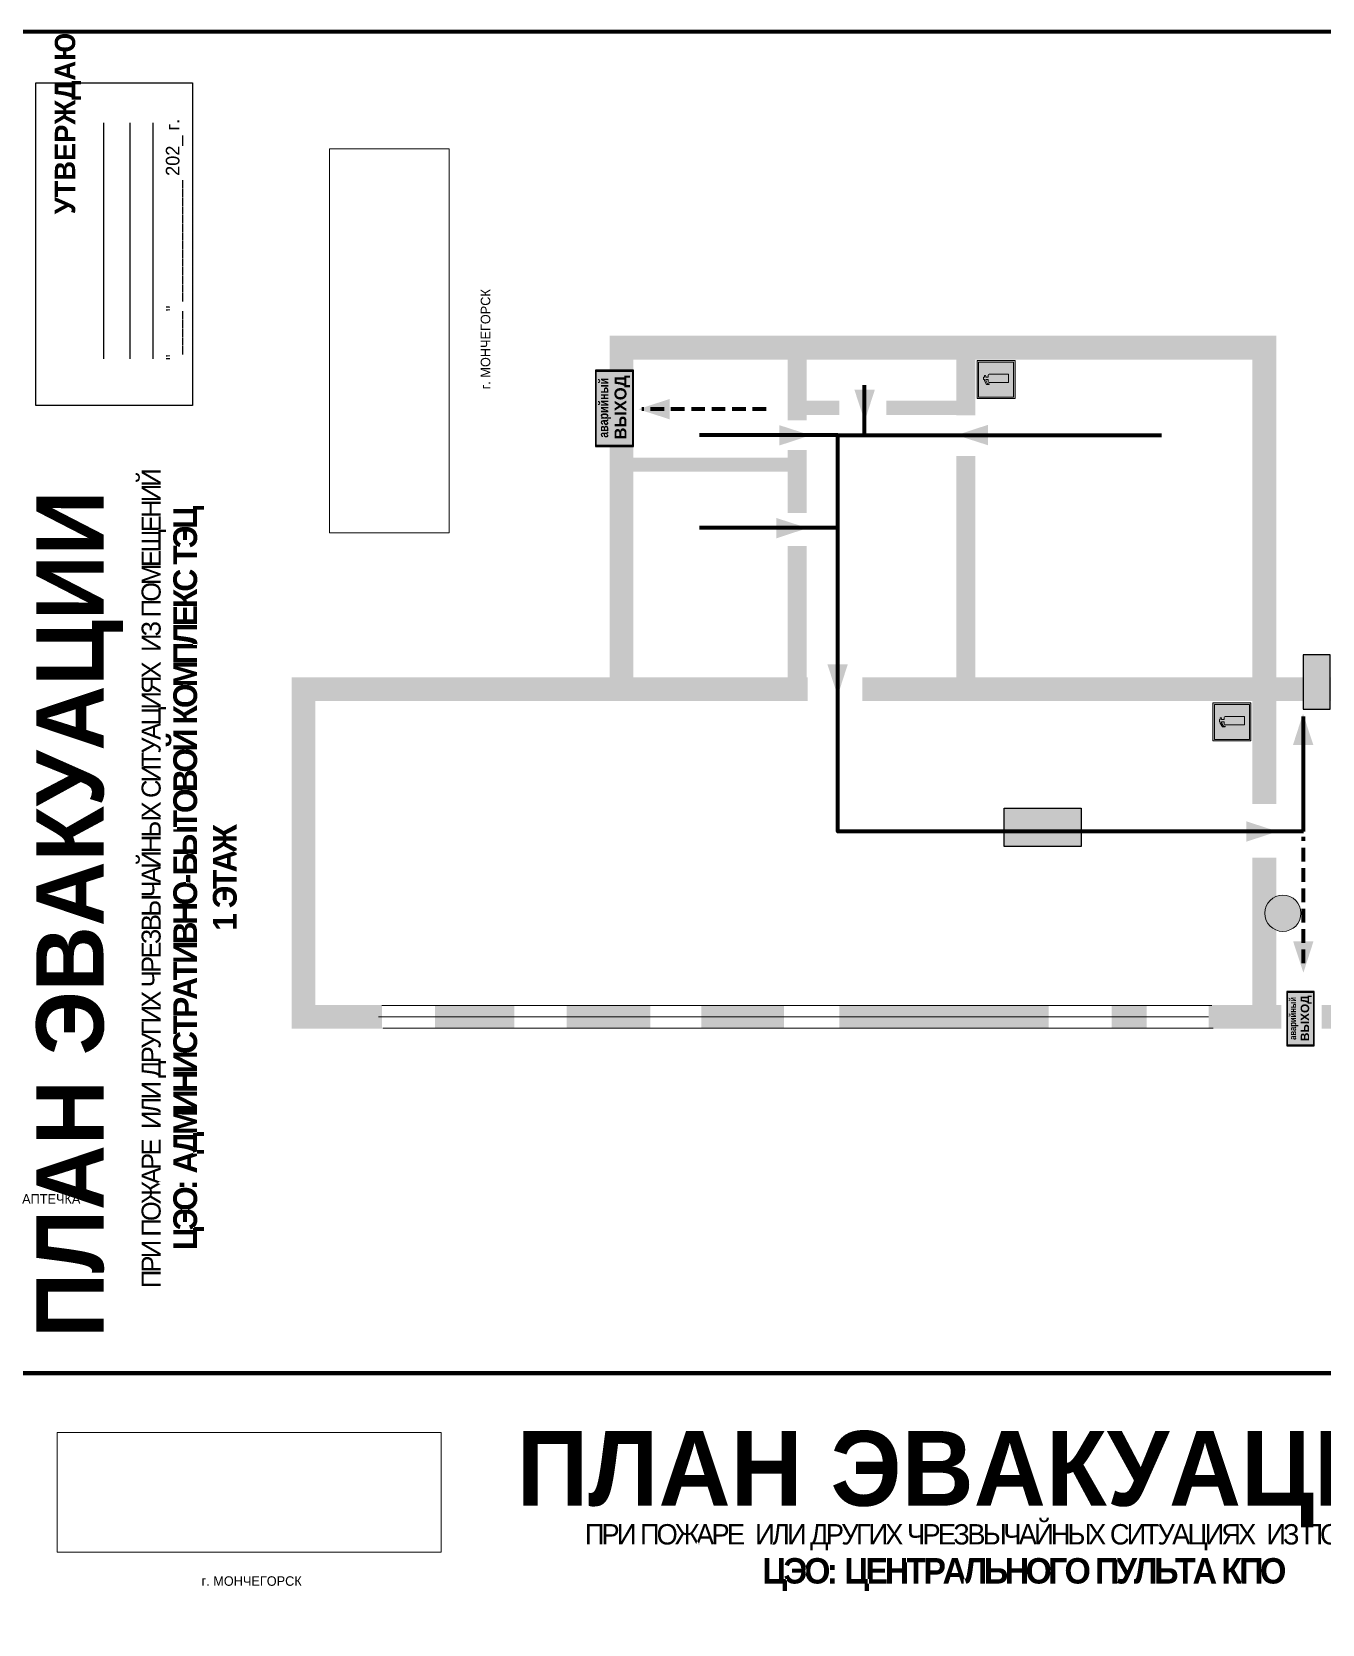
# Model space of a CAD drawing. Header units: millimetres. Extents: x 13114 to 67229, y 22859 to 38520.
# Drawn here: x 24663.7 to 25043.7, y 25781.1 to 26250 of the extents above; entities that cross this region are included whole.
import ezdxf

# ---------------------------------------------------------------- set-up
doc = ezdxf.new("R2010")
doc.units = ezdxf.units.MM
doc.linetypes.add('{ Wide Dash }', pattern=[12, 4, -2, 4, -2])
doc.layers.add('План_Штампы', color=7, linetype='Continuous')
doc.styles.add('обычный', font='arial.ttf')
picture_1 = doc.add_image_def('image1.jpg', size_in_pixel=(337, 105))

# ---------------------------------------------------------------- blocks, each defined once
blk = doc.blocks.new('A$C41C009D9')
at = {"true_color": 0xffffff}
blk.add_hatch(color=7, dxfattribs=at).paths.add_polyline_path([(0, 8), (-16, 8), (-16, 0), (0, 0)])
h = blk.add_hatch(color=126)
h.dxf.hatch_style = 1
h.paths.add_polyline_path([(-15.8, 7.8), (-15.8, 0.2), (-0.2, 0.2), (-0.2, 7.8)])
at = {"color": 126}
for points in [[(-16, 0), (0, 0), (0, 8), (-16, 8)], [(-16, 0), (0, 0), (0, 8), (-16, 8)], [(-15.8, 7.8), (-0.2, 7.8), (-0.2, 0.2), (-15.8, 0.2)]]:
    blk.add_lwpolyline(points, close=True, dxfattribs=at)
at = {"color": 7, "true_color": 0xffffff, "insert": (-15.8, 7.3), "char_height": 2.5, "width": 15.5999, "attachment_point": 1, "style": 'обычный'}
blk.add_mtext('\\pi1.6133;{\\fArial|b1|i0|c204|p34;\\H0.8x;\\W0.8;аварийный\\H1.25x;\\W1;\\P\\pi1.2327;ВЫХОД}', dxfattribs=at)
blk = doc.blocks.new('A$C32E8229D')
at = {"true_color": 0xffffff}
blk.add_hatch(color=7, dxfattribs=at).paths.add_polyline_path([(0, 0), (0, -8), (16, -8), (16, 0)])
h = blk.add_hatch(color=126)
h.paths.add_polyline_path([(0.2, -0.2), (15.8, -0.2), (15.8, -7.8), (0.2, -7.8)])
h.paths.add_polyline_path([(13.49, -2.05), (12.08, -2.05), (11.37, -2.63, 0.162397), (11.29, -2.84), (11.29, -3.63), (10.35, -3.63), (10.35, -4.05), (11.68, -4.05), (11.68, -3.48), (12.26, -4.28), (11.29, -5.1), (11.29, -6.78), (11.85, -6.78), (11.85, -5.44), (12.8, -4.64), (12.8, -5.94), (14.46, -5.94), (14.46, -5.39), (13.45, -5.39), (13.45, -3.97), (12.46, -2.59), (13.15, -2.59), (13.69, -3.34), (14.18, -3)], flags=16)
h.paths.add_polyline_path([(10.74, -1.82, 1), (11.8, -1.82, 1)], flags=16)
h.paths.add_polyline_path([(9.39, -3.59), (5.99, -3.59), (6.56, -3.03), (5.91, -3.03), (5.1, -3.83), (5.91, -4.64), (6.56, -4.64), (5.99, -4.09), (9.39, -4.09)], flags=16)
h.paths.add_polyline_path([(4.29, -1.08), (1.72, -1.08), (1.72, -6.6), (4.29, -6.6)], flags=16)
at = {"color": 126}
blk.add_lwpolyline([(16, -8), (0, -8), (0, 0), (16, 0)], close=True, dxfattribs=at)
blk = doc.blocks.new('A$C7B8C2D5B')
at = {"lineweight": 0}
h = blk.add_hatch(color=5, dxfattribs=at)
h.dxf.hatch_style = 1
h.paths.add_polyline_path([(1.4, -3.02, 1), (-2.11, -3.02, 1)])
at = {"color": 5, "lineweight": 0}
blk.add_circle((-0.36, -3.02), 1.75, dxfattribs=at)
blk = doc.blocks.new('A$C3AD82952')
at = {"true_color": 0xf5f5ff}
h = blk.add_hatch(color=7, dxfattribs=at)
h.dxf.hatch_style = 1
h.paths.add_polyline_path([(8.21, 8.73, 0.414214), (7.89, 9.05), (7.22, 9.05), (7.22, 9.92), (7.59, 9.92, 1), (7.57, 10.36), (7.22, 10.36), (7.22, 10.6), (6.43, 10.6), (6.43, 10.36), (6.01, 10.36), (4.74, 9.59), (4.74, 8.69), (4.98, 8.73), (4.98, 9.26), (6.12, 9.91), (6.43, 9.91), (6.43, 9.05), (5.76, 9.05, 0.414214), (5.44, 8.73), (5.44, 2.2), (8.21, 2.2)], flags=0)
h.paths.add_polyline_path([(12.8, 12.8), (0, 12.8), (0, 0), (12.8, 0)])
h.paths.add_polyline_path([(0.51, 12.29), (12.29, 12.29), (12.29, 0.51), (0.51, 0.51)], flags=16)
h.paths.add_polyline_path([(4.74, 9.59), (6.01, 10.36), (6.43, 10.36), (6.43, 10.6), (7.22, 10.6), (7.22, 10.36), (7.59, 10.36, -0.94586), (7.59, 9.92), (7.22, 9.92), (7.22, 9.05), (7.89, 9.05, -0.414214), (8.21, 8.73), (8.21, 2.2), (5.44, 2.2), (5.44, 8.73, -0.414214), (5.76, 9.05), (6.43, 9.05), (6.43, 9.91), (6.12, 9.91), (4.98, 9.26), (4.98, 8.73), (4.74, 8.69)], flags=0)
h = blk.add_hatch(color=242)
h.dxf.hatch_style = 1
h.paths.add_polyline_path([(12.29, 12.29), (0.51, 12.29), (0.51, 0.51), (12.29, 0.51)])
h.paths.add_polyline_path([(4.74, 8.69), (4.74, 9.59), (6.01, 10.36), (6.43, 10.36), (6.43, 10.6), (7.22, 10.6), (7.22, 10.36), (7.59, 10.36, -0.94586), (7.59, 9.92), (7.22, 9.92), (7.22, 9.05), (7.89, 9.05, -0.414214), (8.21, 8.73), (8.21, 2.2), (5.44, 2.2), (5.44, 8.73, -0.414214), (5.76, 9.05), (6.43, 9.05), (6.43, 9.91), (6.12, 9.91), (4.98, 9.26), (4.98, 8.73)], flags=16)
h = blk.add_hatch(color=7, dxfattribs=at)
h.dxf.hatch_style = 1
h.paths.add_polyline_path([(8.21, 8.73, 0.414214), (7.89, 9.05), (7.22, 9.05), (7.22, 9.92), (7.59, 9.92, 1), (7.57, 10.36), (7.22, 10.36), (7.22, 10.6), (6.43, 10.6), (6.43, 10.36), (6.01, 10.36), (4.74, 9.59), (4.74, 8.69), (4.98, 8.73), (4.98, 9.26), (6.12, 9.91), (6.43, 9.91), (6.43, 9.05), (5.76, 9.05, 0.414214), (5.44, 8.73), (5.44, 2.2), (8.21, 2.2)])
at = {"color": 242, "lineweight": 5}
for p, q in [((0, 0), (0, 12.8)), ((0, 12.8), (12.8, 12.8)), ((12.8, 0), (12.8, 12.8)), ((6.01, 10.36), (4.74, 9.59)), ((4.74, 9.59), (4.74, 8.69)), ((4.74, 8.69), (4.98, 8.73)), ((4.98, 9.26), (6.12, 9.91)), ((4.98, 8.73), (4.98, 9.26)), ((5.44, 2.2), (5.44, 8.73)), ((5.76, 9.05), (6.43, 9.05)), ((6.01, 10.36), (6.43, 10.36)), ((6.12, 9.91), (6.43, 9.91)), ((7.22, 10.6), (6.43, 10.6)), ((6.43, 10.6), (6.43, 10.36)), ((6.43, 9.91), (6.43, 9.05)), ((7.22, 10.36), (7.22, 10.6)), ((7.59, 10.36), (7.22, 10.36)), ((7.22, 9.05), (7.22, 9.92)), ((7.59, 9.92), (7.22, 9.92)), ((7.89, 9.05), (7.22, 9.05)), ((8.21, 2.2), (8.21, 8.73)), ((0, 0), (12.8, 0)), ((5.44, 2.2), (8.21, 2.2))]:
    blk.add_line(p, q, dxfattribs=at)
blk.add_lwpolyline([(0.51, 12.29), (12.29, 12.29), (12.29, 0.51), (0.51, 0.51)], close=True, dxfattribs=at)
for centre, radius, start, end in [((5.76, 8.73), 0.32, 90, 180), ((7.58, 10.14), 0.223, 273.1875, 86.8125), ((7.89, 8.73), 0.32, 0, 90)]:
    blk.add_arc(centre, radius, start, end, dxfattribs=at)
blk = doc.blocks.new('A$C7B4425F7')
at = {"true_color": 0xffffff}
blk.add_hatch(color=7, dxfattribs=at).paths.add_polyline_path([(0, 0), (-16, 0), (-16, -8), (0, -8)])
h = blk.add_hatch(color=126)
h.paths.add_polyline_path([(-0.2, -0.2), (-15.8, -0.2), (-15.8, -7.8), (-0.2, -7.8)])
h.paths.add_polyline_path([(-11.76, -2.03), (-11.76, -3.66), (-11.17, -3.66, -0.568275), (-11.17, -6.18), (-12.58, -6.18), (-12.58, -2.03)], flags=16)
h.paths.add_polyline_path([(-13.33, -4.12, -0.495768), (-13.59, -6.18), (-15.03, -6.18), (-15.03, -2.03), (-13.59, -2.03, -0.487973)], flags=16)
h.paths.add_polyline_path([(-10.25, -2.03), (-9.48, -2.03), (-9.48, -6.18), (-10.25, -6.18)], flags=16)
h.paths.add_polyline_path([(-13.84, -3.69), (-14.24, -3.69), (-14.24, -3.03), (-13.9, -3.03, -0.692621)], flags=0)
h.paths.add_polyline_path([(-9.15, -2.03), (-8.4, -2.03), (-8.04, -3.07), (-7.68, -2.03), (-6.93, -2.03), (-7.64, -4.1), (-6.93, -6.18), (-7.68, -6.18), (-8.04, -5.14), (-8.4, -6.18), (-9.15, -6.18), (-8.44, -4.1)], flags=16)
h.paths.add_polyline_path([(-11.76, -4.46), (-11.42, -4.46, -0.692621), (-11.36, -5.12), (-11.76, -5.12)], flags=0)
h.paths.add_polyline_path([(-13.9, -5.2), (-14.24, -5.2), (-14.24, -4.55), (-13.84, -4.55, -0.708038)], flags=0)
edge = h.paths.add_edge_path(flags=16)
edge.add_ellipse((-5.51, -4.08), major_axis=(0, 2.05), ratio=0.586184, start_angle=0, end_angle=360)
edge = h.paths.add_edge_path(flags=0)
edge.add_ellipse((-5.51, -4.08), major_axis=(0, 1.14), ratio=0.454828, start_angle=0, end_angle=360)
h.paths.add_polyline_path([(-4.13, -4.96, 0.377264), (-3.48, -4.52, 0.0555), (-3.16, -2.03), (-1.66, -2.03), (-1.66, -4.96), (-0.96, -4.96), (-0.96, -7.01), (-1.75, -7.01), (-1.75, -6.18), (-3.3, -6.18), (-3.3, -7.02), (-4.13, -7.02)], flags=16)
h.paths.add_polyline_path([(-2.73, -2.91), (-2.28, -2.91), (-2.28, -4.96), (-3.05, -4.96, 0.079136)], flags=0)
at = {"color": 126}
blk.add_lwpolyline([(-16, -8), (0, -8), (0, 0), (-16, 0)], close=True, dxfattribs=at)

msp = doc.modelspace()

# ---------------------------------------------------------------- linework, layer by layer
at = {"color": 6, "lineweight": 100}
for points in [[(24649.66, 25855.01), (25249.66, 25855.01), (25249.66, 26250.01), (24649.66, 26250.01)], [(24649.66, 25460.01), (25249.66, 25460.01), (25249.66, 25855.01), (24649.66, 25855.01)]]:
    msp.add_lwpolyline(points, close=True, dxfattribs=at)
msp.add_lwpolyline([(24664.86, 26139.99), (24664.86, 26234.99), (24711.06, 26234.99), (24711.06, 26139.99)], close=True)
for points in [[(24684.91, 26153.74), (24684.91, 26223.26)], [(24692.67, 26153.74), (24692.67, 26223.26)], [(24699.46, 26153.74), (24699.46, 26223.26)]]:
    msp.add_lwpolyline(points)
at = {"lineweight": 100}
for points, const_width in [([(24837.39, 26143.86), (24837.39, 26157.01), (25026.68, 26157.01), (25026.68, 26056.42), (25068.69, 26056.42), (25068.69, 25959.94), (25043.61, 25959.94)], 7), ([(24889.06, 26156.15), (24889.06, 26135.56)], 5.6), ([(24901.53, 26139.27), (24889.06, 26139.27), (24889.06, 26157.01)], 4.2), ([(24938.79, 26157.01), (24938.79, 26137.09)], 5.6), ([(24938.79, 26139.27), (24915.39, 26139.27)], 4.2), ([(24766.79, 25959.94), (24743.72, 25959.94), (24743.72, 26056.42), (24837.39, 26056.42), (24837.39, 26131.34)], 7), ([(24889.06, 26126.85), (24889.06, 26108.34)], 5.6), ([(24938.79, 26056.42), (24938.79, 26125.14)], 5.6), ([(24889.06, 26122.55), (24837.39, 26122.55)], 4.2), ([(24889.06, 26098.64), (24889.06, 26056.42)], 5.6), ([(24837.39, 26056.42), (24892.24, 26056.42)], 7), ([(24908.3, 26056.42), (25068.69, 26056.42)], 7), ([(25026.68, 26056.42), (25026.68, 26022.58)], 7), ([(25026.68, 25959.94), (25026.68, 26006.79)], 7), ([(24805.83, 25959.94), (24782.47, 25959.94)], 7), ([(24845.83, 25959.94), (24821.19, 25959.94)], 7), ([(24885.19, 25959.94), (24860.87, 25959.94)], 7), ([(24963.13, 25959.94), (24901.51, 25959.94)], 7), ([(24992, 25959.94), (24981.74, 25959.94)], 7), ([(25031.72, 25959.94), (25010.28, 25959.94)], 7)]:
    msp.add_lwpolyline(points, dxfattribs=dict(at, const_width=const_width))
at = {"color": 126, "lineweight": 100, "true_color": 0x008754}
for points in [[(24908.96, 26131.23), (24908.96, 26145.98)], [(24901.06, 26103.91), (24901.06, 26131.23), (24860.38, 26131.23)], [(24901.06, 26131.23), (24996.44, 26131.23)], [(25038.24, 26014.56), (24901.06, 26014.56), (24901.06, 26103.91), (24860.38, 26103.91)], [(25038.24, 26014.56), (25038.24, 26048.4)]]:
    msp.add_lwpolyline(points, dxfattribs=at)
at = {"color": 126, "linetype": '{ Wide Dash }', "lineweight": 100, "true_color": 0x008754}
for points in [[(24879.94, 26138.9), (24843.39, 26138.9)], [(25038.24, 25975.74), (25038.24, 26012.94)]]:
    msp.add_lwpolyline(points, dxfattribs=at)
at = {"lineweight": 0}
for points in [[(25010.28, 25959.94), (24765.76, 25959.94)], [(25011.26, 25963.33), (24766.74, 25963.33)], [(25011.63, 25956.6), (24767.11, 25956.6)]]:
    msp.add_lwpolyline(points, dxfattribs=at)
at = {"layer": 'План_Штампы', "color": 126, "true_color": 0x008754}
for points in [[(24851.56, 26141.91), (24851.55, 26135.9), (24842.33, 26138.88)], [(24905.96, 26144.6), (24911.97, 26144.59), (24908.99, 26135.37)], [(24883.82, 26128.18), (24883.84, 26134.19), (24893.06, 26131.21)], [(24945.28, 26134.28), (24945.26, 26128.28), (24936.04, 26131.25)], [(24882.95, 26100.85), (24882.96, 26106.86), (24892.18, 26103.88)], [(24898, 26063.76), (24904.01, 26063.75), (24901.03, 26054.53)], [(25041.13, 26039.98), (25035.12, 26040), (25038.1, 26049.22)], [(25021.37, 26011.51), (25021.39, 26017.52), (25030.61, 26014.54)], [(25035.17, 25982.19), (25041.17, 25982.17), (25038.2, 25972.95)]]:
    msp.add_solid(points, dxfattribs=at)

# ---------------------------------------------------------------- block references
at = {"rotation": 90}
for name, p, xscale, yscale, zscale in [('A$C3AD82952', (24953.3, 26142.01), 0.875, 0.875, 0.875), ('A$C41C009D9', (24840.87, 26150.34), 1.4, 1.4, 1.4), ('A$C3AD82952', (25022.75, 26041.21), 0.875, 0.875, 0.875), ('A$C7B8C2D5B', (25022.95, 25991.54), 3.048387094587087, 3.048387094587087, 3.048387094587087)]:
    msp.add_blockref(name, p, dxfattribs=dict(at, xscale=xscale, yscale=yscale, zscale=zscale))
msp.add_blockref('A$C41C009D9', (25041.36, 25967.37), dxfattribs=at)
at = {"layer": 'План_Штампы', "rotation": 90}
msp.add_blockref('A$C7B4425F7', (25038.09, 26066.58), dxfattribs=at)
at = {"layer": 'План_Штампы', "color": 126, "true_color": 0x008754, "xscale": 1.4175152427744, "yscale": 1.4175152427744, "zscale": 1.4175152427744, "rotation": 179.9978653237144}
msp.add_blockref('A$C32E8229D', (24972.73, 26010.08), dxfattribs=at)

# ---------------------------------------------------------------- texts
at = {"lineweight": 0, "rotation": 90, "style": 'обычный'}
for s, insert, char_height, width, attachment_point in [('\\pi-18,l18,t18;{\\fProxima Nova Rg|b1|i0|c204|p2;УТВЕРЖДАЮ\\H1.1997x; }', (24674.33, 26223.02), 6, 126.6484, 5), ('{\\fArial Narrow|b0|i0|c204|p34;"_____" ______________ \\fProxima Nova Rg|b0|i0|c204|p2;202_ г. }', (24705.74, 26188.89), 4, 78.6503, 5), ('\\pi-8.4,l8.4,t8.4;{\\fProxima Nova Rg|b0|i0|c204|p2;г. МОНЧЕГОРСК\\H1.1997x; }', (24797.33, 26159.48), 2.8, 126.6484, 5), ('{\\fProxima Nova Rg|b1|i0|c204|p2;ПЛАН ЭВАКУАЦИИ}', (24665.01, 25865.45), 19.8, 444.5011, 1)]:
    msp.add_mtext(s, dxfattribs=dict(at, insert=insert, char_height=char_height, width=width, attachment_point=attachment_point))
at = {"color": 0, "lineweight": 0, "insert": (24700.74, 26000.36), "char_height": 7, "width": 449.2158, "attachment_point": 5, "rotation": 90, "style": 'обычный'}
msp.add_mtext('{\\fArial Black|b1|i0|c204|p34;\\H2x;\\T0.85;  \\fArial Narrow|b0|i0|c204|p34;\\H0.8x;\\W0.9;\\P\\fProxima Nova Rg|b0|i0|c204|p2;\\H0.5x;\\W1;\\C256;ПРИ ПОЖАРЕ  ИЛИ ДРУГИХ ЧРЕЗВЫЧАЙНЫХ СИТУАЦИЯХ  ИЗ ПОМЕЩЕНИЙ \\fProxima Nova Rg|b1|i0|c204|p2;\\H1.25x;\\PЦЭО: АДМИНИСТРАТИВНО-БЫТОВОЙ КОМПЛЕКС ТЭЦ\\P1 ЭТАЖ}', dxfattribs=at)
at = {"lineweight": 0, "style": 'обычный'}
for s, insert, char_height, width, attachment_point in [('\\pi-8.4,l8.4,t8.4;{\\fProxima Nova Rg|b0|i0|c204|p2;АПТЕЧКА\\H1.1667x; }', (24669.41, 25906.33), 2.8, 126.6484, 5), ('{\\fProxima Nova Rg|b1|i0|c204|p2;ПЛАН ЭВАКУАЦИИ}', (24806.47, 25837.97), 22, 493.8901, 1), ('\\pi-8.4,l8.4,t8.4;{\\fProxima Nova Rg|b0|i0|c204|p2;г. МОНЧЕГОРСК\\H1.1997x; }', (24728.43, 25793.78), 2.8, 126.6484, 5)]:
    msp.add_mtext(s, dxfattribs=dict(at, insert=insert, char_height=char_height, width=width, attachment_point=attachment_point))
at = {"color": 0, "lineweight": 0, "insert": (24955.44, 25810.73), "char_height": 7.5, "width": 449.2158, "attachment_point": 5, "style": 'обычный'}
msp.add_mtext('{\\fArial Black|b1|i0|c204|p34;\\H2x;\\T0.85;  \\fArial Narrow|b0|i0|c204|p34;\\H0.8x;\\W0.9;\\P\\fProxima Nova Rg|b0|i0|c204|p2;\\H0.5x;\\W1;\\C256;ПРИ ПОЖАРЕ  ИЛИ ДРУГИХ ЧРЕЗВЫЧАЙНЫХ СИТУАЦИЯХ  ИЗ ПОМЕЩЕНИЙ \\fProxima Nova Rg|b1|i0|c204|p2;\\H1.25x;\\PЦЭО: ЦЕНТРАЛЬНОГО ПУЛЬТА КПО}', dxfattribs=at)

# ---------------------------------------------------------------- pictures from other files: only their frames are drawn
at = {"color": 7, "lineweight": 0, "true_color": 0xf5f5ff}
image = msp.add_image(picture_1, insert=(24786.65, 26102.49), size_in_units=(113.11, 35.24), rotation=90, dxfattribs=at)
image.dxf.flags = 7
image = msp.add_image(picture_1, insert=(24671.15, 25802.32), size_in_units=(113.11, 35.24), dxfattribs=at)
image.dxf.flags = 7

doc.saveas('drawing.dxf')
